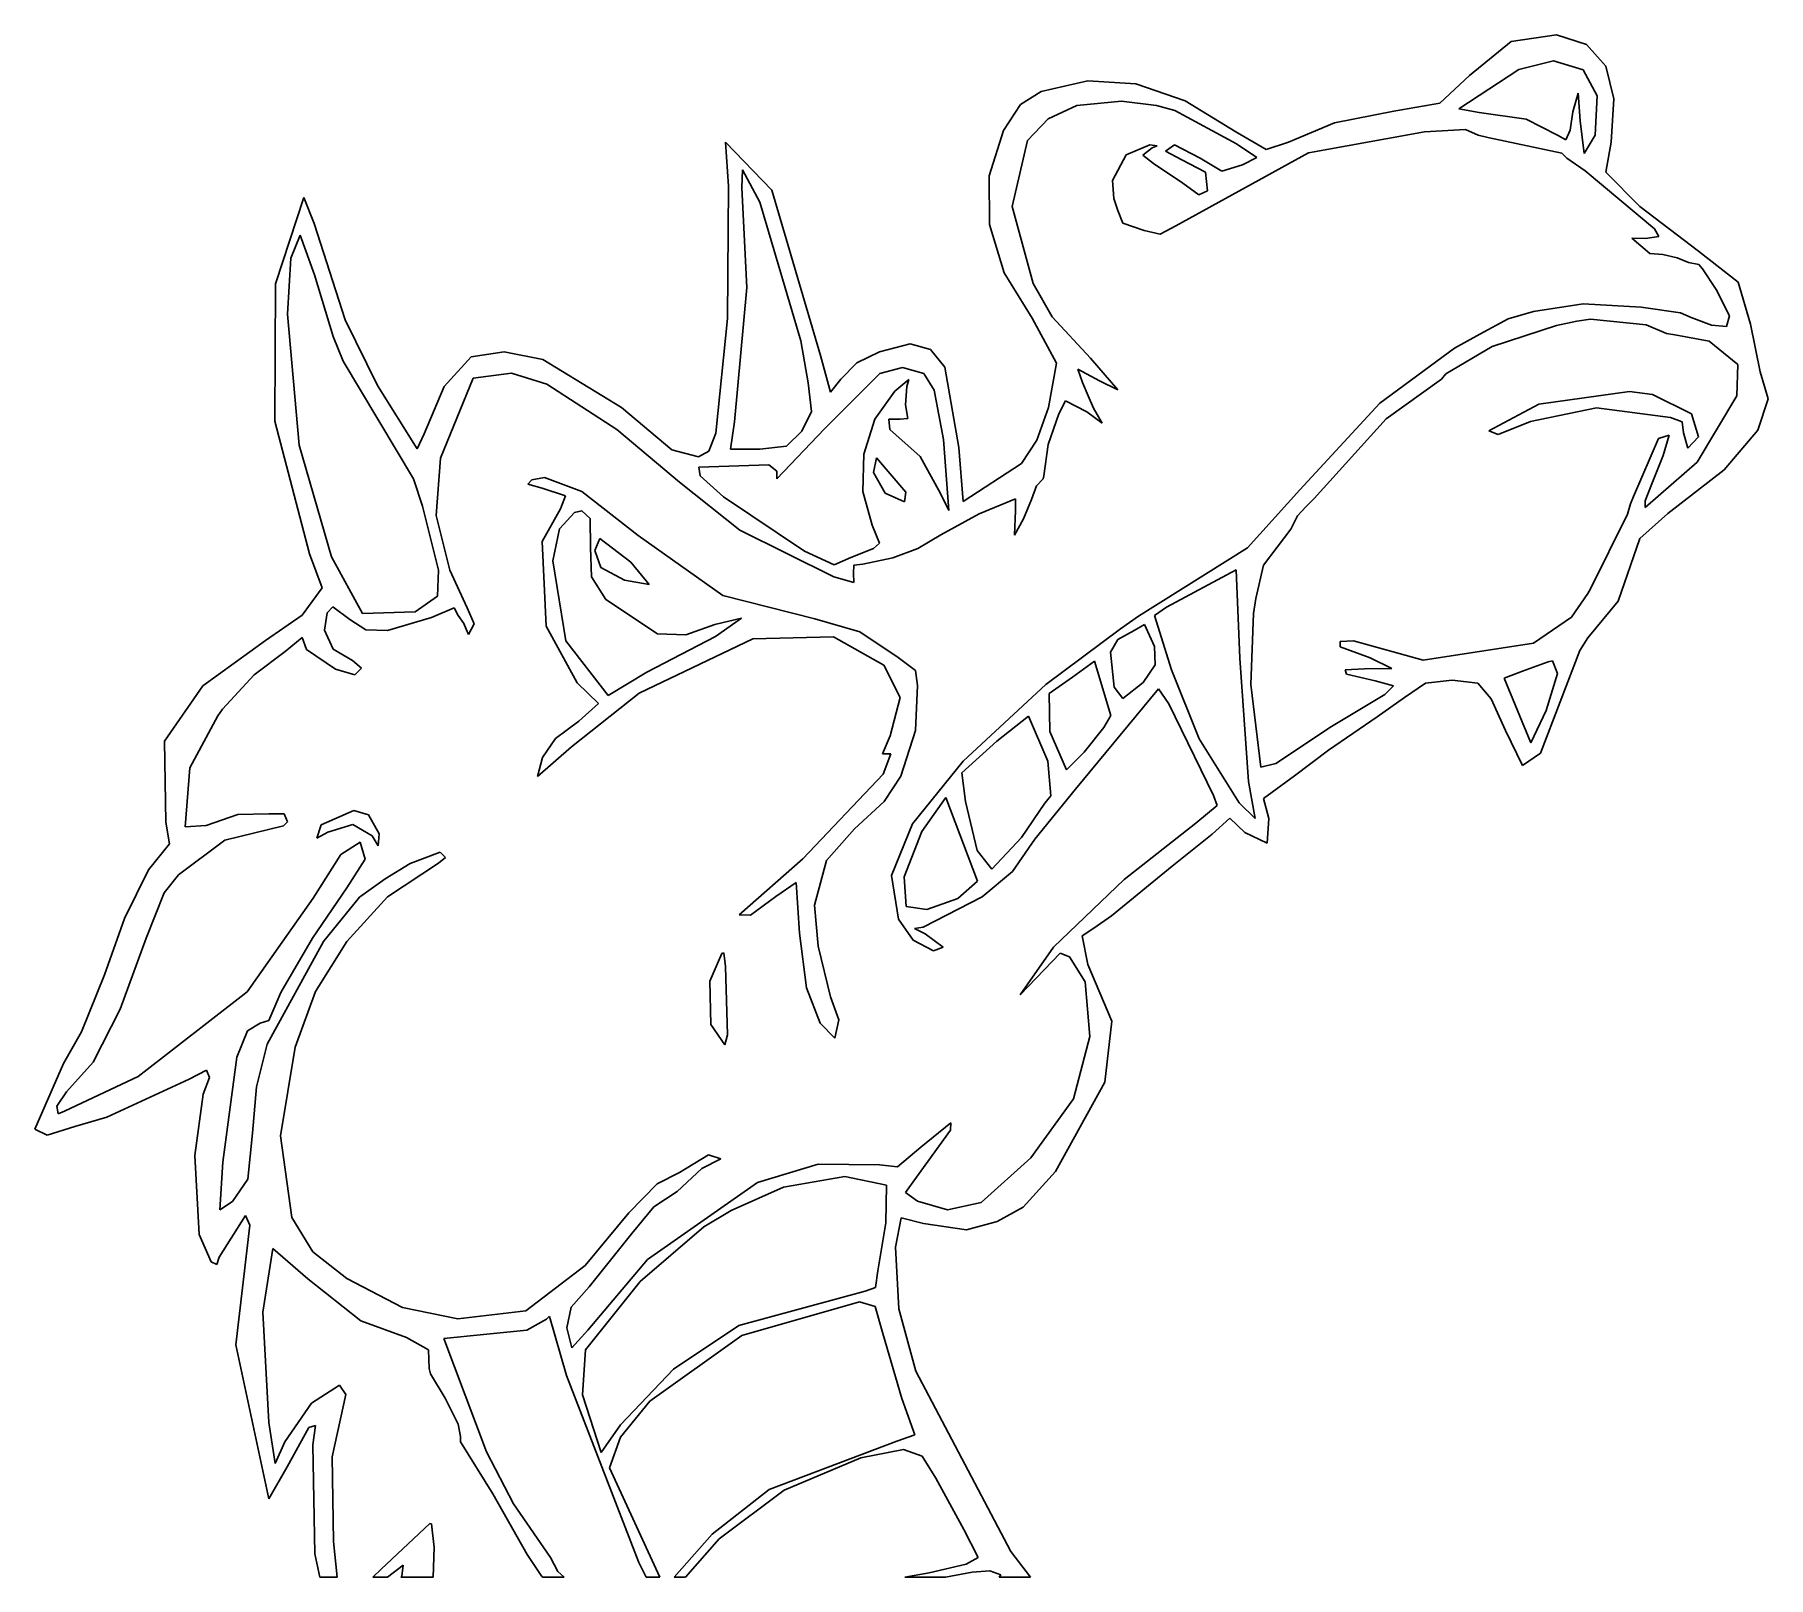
# Model space of a CAD drawing. Extents: x -63.5 to -39.7, y -19.3 to 1.9.
import ezdxf

# ---------------------------------------------------------------- set-up
doc = ezdxf.new("R2010")
doc.units = 0

msp = doc.modelspace()

# ---------------------------------------------------------------- linework, layer by layer
at = {"layer": 'Lager 1'}
for p, q in [((-43.242965, 1.780662), (-43.816134, 1.312942)), ((-42.622414, 1.874289), (-43.242965, 1.780662)), ((-42.211943, 1.737429), (-42.622414, 1.874289)), ((-41.948515, 1.442107), (-42.211943, 1.737429)), ((-43.139172, 1.394612), (-42.664601, 1.515661)), ((-42.664601, 1.515661), (-42.6646, 1.51566)), ((-42.6646, 1.51566), (-42.257799, 1.393064)), ((-41.834993, 0.993895), (-41.948515, 1.442107)), ((-49.05135, 1.243554), (-49.688033, 1.095053)), ((-48.392917, 1.200349), (-49.05135, 1.243554)), ((-47.71474, 0.965873), (-48.392917, 1.200349)), ((-43.816134, 1.312942), (-44.224792, 0.934558)), ((-43.963765, 0.858495), (-43.139172, 1.394612)), ((-42.257799, 1.393064), (-42.066938, 1.034526)), ((-49.688033, 1.095053), (-49.974561, 0.918414)), ((-49.199767, 0.901003), (-48.588979, 0.964153)), ((-48.58901, 0.96423), (-48.5888, 0.964227)), ((-48.588979, 0.964153), (-48.58901, 0.96423)), ((-48.5888, 0.964227), (-48.108833, 0.903119)), ((-47.018823, 0.54056), (-47.71474, 0.965873)), ((-42.325955, 1.073904), (-42.401209, 0.817951)), ((-42.301015, 0.691797), (-42.325955, 1.073904)), ((-42.066938, 1.034526), (-42.091586, 0.495493)), ((-41.874243, 0.398369), (-41.834993, 0.993895)), ((-49.974561, 0.918414), (-50.206211, 0.560978)), ((-49.877913, 0.423171), (-49.593451, 0.721465)), ((-49.593451, 0.721465), (-49.199767, 0.901003)), ((-48.108833, 0.903119), (-47.858422, 0.835011)), ((-47.858422, 0.835011), (-47.011077, 0.378524)), ((-44.852194, 0.826849), (-45.668686, 0.664786)), ((-44.224792, 0.934558), (-44.852194, 0.826849)), ((-43.685206, 0.807013), (-43.963765, 0.858495)), ((-43.041538, 0.715006), (-43.685206, 0.807013)), ((-42.608306, 0.496223), (-43.041538, 0.715006)), ((-42.401209, 0.817951), (-42.435191, 0.566956)), ((-50.206211, 0.560978), (-50.403049, -0.059679)), ((-46.603344, 0.30133), (-47.018823, 0.54056)), ((-45.668686, 0.664786), (-46.300404, 0.399239)), ((-46.023, 0.252083), (-44.431543, 0.544123)), ((-44.431543, 0.544123), (-43.870232, 0.572626)), ((-43.870232, 0.572626), (-43.69958, 0.497973)), ((-43.69958, 0.497973), (-43.563363, 0.466617)), ((-42.495006, 0.433627), (-42.608306, 0.496223)), ((-42.435191, 0.566956), (-42.495006, 0.433627)), ((-42.242824, 0.245519), (-42.301015, 0.691797)), ((-42.091586, 0.495493), (-42.242824, 0.245519)), ((-53.384846, -0.258801), (-54.017656, 0.400115)), ((-54.017656, 0.400115), (-53.976967, -0.201485)), ((-50.089551, -0.483767), (-49.877913, 0.423171)), ((-48.198088, 0.364086), (-48.523674, 0.229015)), ((-48.295247, 0.221514), (-48.169357, 0.321208)), ((-48.097617, 0.349527), (-48.198088, 0.364086)), ((-48.169357, 0.321208), (-48.097617, 0.349527)), ((-47.862297, 0.363051), (-47.983408, 0.277893)), ((-47.983408, 0.277893), (-47.761874, 0.159906)), ((-47.510441, 0.180762), (-47.862297, 0.363051)), ((-47.84165, -0.748107), (-46.023, 0.252083)), ((-47.011077, 0.378524), (-46.73208, 0.191117)), ((-46.300404, 0.399239), (-46.603344, 0.30133)), ((-43.563363, 0.466617), (-42.550783, 0.248874)), ((-42.550783, 0.248874), (-42.479903, 0.179015)), ((-41.945998, -0.011886), (-41.874243, 0.398369)), ((-53.793981, -0.22615), (-53.785959, 0.020761)), ((-53.78596, 0.020921), (-53.549258, -0.424336)), ((-53.785959, 0.020761), (-53.78596, 0.020921)), ((-48.523674, 0.229015), (-48.713349, -0.127111)), ((-48.147335, 0.109445), (-48.295247, 0.221514)), ((-47.747726, -0.15978), (-48.147335, 0.109445)), ((-47.761874, 0.159906), (-47.434495, -0.011241)), ((-47.212712, 0.003685), (-47.510441, 0.180762)), ((-46.928384, 0.091069), (-47.212712, 0.003685)), ((-46.73208, 0.191117), (-46.928384, 0.091069)), ((-42.479903, 0.179015), (-42.231825, 0.009109)), ((-42.231825, 0.009109), (-41.27787, -0.788795)), ((-53.976967, -0.201485), (-53.991405, -2.018245)), ((-53.726751, -1.593774), (-53.793981, -0.22615)), ((-50.403049, -0.059679), (-50.398166, -0.7266)), ((-48.713349, -0.127111), (-48.692639, -0.370084)), ((-47.527917, -0.322058), (-47.747726, -0.15978)), ((-47.434495, -0.011241), (-47.407185, -0.266537)), ((-41.480761, -0.479894), (-41.945998, -0.011886)), ((-59.799295, -0.358128), (-60.18957, -1.541498)), ((-59.658558, -0.713983), (-59.799295, -0.358128)), ((-53.549258, -0.424336), (-52.985431, -2.321166)), ((-52.713534, -2.522861), (-53.384846, -0.258801)), ((-48.692639, -0.370084), (-48.636781, -0.537365)), ((-47.407185, -0.266537), (-47.527917, -0.322058)), ((-49.797429, -1.536747), (-50.089551, -0.483767)), ((-48.636781, -0.537365), (-48.569403, -0.712085)), ((-48.569403, -0.712085), (-48.276114, -0.81257)), ((-40.677607, -1.095786), (-41.480761, -0.479894)), ((-59.978581, -1.188569), (-59.850087, -0.873241)), ((-59.85009, -0.873239), (-59.65437, -1.420002)), ((-59.850087, -0.873241), (-59.85009, -0.873239)), ((-59.23226, -2.034293), (-59.658558, -0.713983)), ((-50.398166, -0.7266), (-50.198752, -1.392714)), ((-48.276114, -0.81257), (-48.057813, -0.861865)), ((-48.057813, -0.861865), (-47.84165, -0.748107)), ((-41.402419, -0.918886), (-41.589097, -0.914656)), ((-41.589097, -0.914656), (-41.341456, -1.12394)), ((-41.218837, -0.89358), (-41.402419, -0.918886)), ((-41.27787, -0.788795), (-41.218837, -0.89358)), ((-60.025139, -1.956442), (-59.978581, -1.188569)), ((-41.341456, -1.12394), (-41.164696, -1.140712)), ((-41.164696, -1.140712), (-40.967226, -1.186215)), ((-40.967226, -1.186215), (-40.811466, -1.249657)), ((-40.131426, -1.519027), (-40.677607, -1.095786)), ((-59.65437, -1.420002), (-59.400166, -2.265451)), ((-50.198752, -1.392714), (-49.811999, -2.010952)), ((-40.811466, -1.249657), (-40.67029, -1.278242)), ((-40.67029, -1.278242), (-40.620266, -1.335266)), ((-40.620266, -1.335266), (-40.435776, -1.618346)), ((-60.18957, -1.541498), (-60.1999, -3.427007)), ((-53.895487, -3.43206), (-53.726751, -1.593774)), ((-49.539932, -1.996016), (-49.797429, -1.536747)), ((-40.435776, -1.618346), (-40.253182, -1.980473)), ((-39.961521, -2.096996), (-40.131426, -1.519027)), ((-42.258697, -1.816977), (-42.941059, -1.923303)), ((-41.463089, -1.862341), (-42.258697, -1.816977)), ((-40.924931, -1.939783), (-41.463089, -1.862341)), ((-59.866276, -3.755231), (-60.025139, -1.956442)), ((-58.78928, -2.937232), (-59.23226, -2.034293)), ((-53.991405, -2.018245), (-54.152478, -3.590824)), ((-49.811999, -2.010952), (-49.481301, -2.628402)), ((-49.013235, -2.558807), (-49.539932, -1.996016)), ((-43.28481, -2.023934), (-43.67698, -2.230301)), ((-43.504453, -2.399786), (-42.624289, -2.112027)), ((-42.941059, -1.923303), (-43.28481, -2.023934)), ((-42.624289, -2.112027), (-42.345001, -2.054566)), ((-42.345001, -2.054566), (-42.158031, -2.025689)), ((-42.15809, -2.025689), (-42.1579, -2.02569)), ((-42.158031, -2.025689), (-42.15809, -2.025689)), ((-42.1579, -2.02569), (-41.39281, -2.103715)), ((-41.39281, -2.103715), (-41.113668, -2.220972)), ((-40.776026, -2.001912), (-40.924931, -1.939783)), ((-40.496884, -2.11071), (-40.776026, -2.001912)), ((-40.292238, -2.127904), (-40.496884, -2.11071)), ((-40.253182, -1.980473), (-40.292238, -2.127904)), ((-39.830992, -2.746869), (-39.961521, -2.096996)), ((-59.400166, -2.265451), (-59.26074, -2.602638)), ((-52.985431, -2.321166), (-52.883633, -2.897535)), ((-51.487436, -2.365643), (-51.90615, -2.473129)), ((-51.207032, -2.441578), (-51.487436, -2.365643)), ((-43.67698, -2.230301), (-44.02248, -2.422521)), ((-41.113668, -2.220972), (-40.999912, -2.243286)), ((-40.999912, -2.243286), (-40.531612, -2.328459)), ((-40.531612, -2.328459), (-40.137732, -2.647768)), ((-59.26074, -2.602638), (-58.296138, -4.215508)), ((-57.505923, -2.541092), (-57.876987, -2.947446)), ((-57.053561, -2.473315), (-57.505923, -2.541092)), ((-56.523425, -2.57852), (-57.053561, -2.473315)), ((-55.443853, -3.23574), (-56.523425, -2.57852)), ((-52.578192, -3.028059), (-52.713534, -2.522861)), ((-51.90615, -2.473129), (-52.215481, -2.625243)), ((-51.010832, -2.685455), (-51.207032, -2.441578)), ((-48.637627, -2.993582), (-49.013235, -2.558807)), ((-44.02248, -2.422521), (-45.044167, -3.176597)), ((-44.139449, -2.776339), (-43.504453, -2.399786)), ((-57.925948, -3.932198), (-57.476472, -2.833704)), ((-57.476472, -2.833704), (-56.95482, -2.768626)), ((-56.95482, -2.768626), (-56.466222, -2.918303)), ((-52.662124, -3.528157), (-51.903598, -2.769631)), ((-52.43512, -2.848819), (-52.578192, -3.028059)), ((-52.215481, -2.625243), (-52.43512, -2.848819)), ((-51.903598, -2.769631), (-51.589745, -2.69073)), ((-51.506065, -2.852197), (-51.695774, -3.013189)), ((-51.589745, -2.69073), (-51.58972, -2.69073)), ((-51.58972, -2.69073), (-51.5896, -2.69073)), ((-51.5896, -2.69073), (-51.299087, -2.772141)), ((-51.534034, -2.950768), (-51.506065, -2.852197)), ((-51.299087, -2.772141), (-51.155282, -3.001811)), ((-50.820061, -3.785273), (-51.010832, -2.685455)), ((-49.481301, -2.628402), (-49.58886, -3.237052)), ((-49.120867, -2.89264), (-49.187851, -2.714139)), ((-49.187851, -2.714139), (-48.889853, -2.871347)), ((-44.960395, -3.394711), (-44.199098, -2.851157)), ((-44.199098, -2.851157), (-44.139449, -2.776339)), ((-40.137732, -2.647768), (-40.150963, -3.077505)), ((-39.718786, -3.119525), (-39.830992, -2.746869)), ((-58.246511, -3.804383), (-58.78928, -2.937232)), ((-57.876987, -2.947446), (-58.148797, -3.600642)), ((-56.466222, -2.918303), (-55.508205, -3.537899)), ((-52.883633, -2.897535), (-52.838065, -3.292698)), ((-51.695774, -3.013189), (-51.968926, -3.396079)), ((-51.551243, -3.202492), (-51.534034, -2.950768)), ((-51.155282, -3.001811), (-51.031461, -3.674728)), ((-49.044592, -3.076839), (-49.120867, -2.89264)), ((-48.971379, -3.244704), (-49.044592, -3.076839)), ((-48.889853, -2.871347), (-48.637627, -2.993582)), ((-41.62358, -3.01975), (-42.86703, -3.189802)), ((-41.307104, -3.057814), (-41.623582, -3.01975)), ((-41.623582, -3.01975), (-41.62358, -3.01975)), ((-40.772803, -3.322609), (-41.307104, -3.057814)), ((-40.150963, -3.077505), (-40.693707, -3.984969)), ((-54.753369, -3.819482), (-55.443853, -3.23574)), ((-52.838065, -3.292698), (-52.974055, -3.563451)), ((-51.518866, -3.387712), (-51.551243, -3.202492)), ((-49.58886, -3.237052), (-49.750016, -3.684643)), ((-49.594856, -3.745964), (-49.44843, -3.322584)), ((-49.44843, -3.322584), (-49.358446, -3.143781)), ((-49.358446, -3.143781), (-49.06399, -3.299103)), ((-49.06399, -3.299103), (-48.855143, -3.454425)), ((-48.855143, -3.454425), (-48.971379, -3.244704)), ((-45.044167, -3.176597), (-46.14084, -4.365291)), ((-42.86703, -3.189802), (-43.551177, -3.559075)), ((-42.978892, -3.430005), (-42.07394, -3.241285)), ((-42.07394, -3.241285), (-41.06238, -3.375605)), ((-40.675752, -3.639872), (-40.772803, -3.322609)), ((-39.861473, -3.546231), (-39.718786, -3.119525)), ((-60.1999, -3.427007), (-59.721562, -5.245308)), ((-55.508205, -3.537899), (-54.651072, -4.262683)), ((-53.950032, -3.808771), (-53.895487, -3.43206)), ((-53.314915, -4.216971), (-52.662124, -3.528157)), ((-52.974055, -3.563451), (-53.184205, -3.769398)), ((-51.968926, -3.396079), (-52.119667, -3.878357)), ((-51.779632, -3.39894), (-51.621977, -3.397193)), ((-51.765194, -3.539824), (-51.779632, -3.39894)), ((-51.34884, -3.908222), (-51.765194, -3.539824)), ((-51.621977, -3.397193), (-51.518866, -3.387712)), ((-45.947894, -4.485171), (-44.960395, -3.394711)), ((-43.551177, -3.559075), (-43.421408, -3.609152)), ((-43.421408, -3.609152), (-42.978892, -3.430005)), ((-41.06238, -3.375605), (-40.898016, -3.432776)), ((-40.898016, -3.432776), (-40.879931, -3.585765)), ((-40.322732, -4.092396), (-39.861473, -3.546231)), ((-59.419407, -5.284398), (-59.866276, -3.755231)), ((-58.148797, -3.600642), (-58.246511, -3.804383)), ((-54.152478, -3.590824), (-54.246473, -3.834767)), ((-53.184205, -3.769398), (-53.549403, -3.808174)), ((-51.031461, -3.674728), (-50.955769, -4.648226)), ((-50.758953, -4.525569), (-50.820061, -3.785273)), ((-49.750016, -3.684643), (-49.957841, -4.005933)), ((-49.654214, -4.173428), (-49.594856, -3.745964)), ((-41.22436, -3.661169), (-41.567382, -4.457905)), ((-41.076832, -3.618742), (-41.22436, -3.661169)), ((-41.161648, -3.896997), (-41.076832, -3.618742)), ((-40.879931, -3.585765), (-40.824111, -3.793265)), ((-40.824111, -3.793265), (-40.675752, -3.639872)), ((-57.984268, -4.716177), (-57.925948, -3.932198)), ((-54.391013, -3.914345), (-54.753369, -3.819482)), ((-54.246473, -3.834767), (-54.391013, -3.914345)), ((-54.382769, -4.054065), (-53.424084, -4.024185)), ((-53.549403, -3.808174), (-53.950032, -3.808771)), ((-53.424084, -4.024185), (-53.313019, -4.110944)), ((-52.119667, -3.878357), (-52.135793, -4.387454)), ((-51.988676, -4.130821), (-51.94818, -3.928931)), ((-51.94818, -3.928931), (-51.543904, -4.398835)), ((-51.94818, -3.928931), (-51.94818, -3.928931)), ((-51.068359, -4.416337), (-51.34884, -3.908222)), ((-49.957841, -4.005933), (-50.758953, -4.525569)), ((-40.693707, -3.984969), (-41.407103, -4.608415)), ((-41.316533, -4.285666), (-41.161648, -3.896997)), ((-58.296138, -4.215508), (-58.171152, -4.589885)), ((-56.674637, -4.229513), (-56.727155, -4.286591)), ((-56.49846, -4.195823), (-56.674637, -4.229513)), ((-56.49845, -4.195818), (-56.49846, -4.195823)), ((-55.98968, -4.387852), (-56.49845, -4.195818)), ((-54.651072, -4.262683), (-53.823999, -4.921161)), ((-54.364221, -4.174774), (-54.382769, -4.054065)), ((-54.044904, -4.464241), (-54.364221, -4.174774)), ((-53.313019, -4.110944), (-53.314915, -4.216971)), ((-51.829901, -4.411086), (-51.988676, -4.130821)), ((-49.754846, -4.310811), (-49.660778, -4.214847)), ((-49.660778, -4.214847), (-49.654214, -4.173428)), ((-41.095443, -4.692701), (-40.322732, -4.092396)), ((-56.727155, -4.286591), (-56.530982, -4.341228)), ((-56.530982, -4.341228), (-56.212585, -4.448291)), ((-56.212585, -4.448291), (-56.279404, -4.62883)), ((-55.21475, -4.990513), (-55.98968, -4.387852)), ((-52.935579, -5.205925), (-54.044904, -4.464241)), ((-52.135793, -4.387454), (-52.005105, -4.850799)), ((-51.563932, -4.530337), (-51.829901, -4.411086)), ((-51.543904, -4.398835), (-51.563932, -4.530337)), ((-50.955769, -4.648226), (-51.068359, -4.416337)), ((-50.537878, -4.695835), (-50.04143, -4.490635)), ((-50.04143, -4.490635), (-50.040407, -4.649749)), ((-49.933649, -4.764673), (-49.82135, -4.499823)), ((-49.82135, -4.499823), (-49.754846, -4.310811)), ((-46.14084, -4.365291), (-46.861447, -5.163341)), ((-46.060776, -4.599366), (-45.947894, -4.485171)), ((-41.567382, -4.457905), (-41.607635, -4.557953)), ((-41.407977, -4.518868), (-41.316533, -4.285666)), ((-58.171152, -4.589885), (-57.953992, -5.467419)), ((-57.800242, -5.469364), (-57.984268, -4.716177)), ((-56.279404, -4.62883), (-56.534628, -5.076566)), ((-56.29368, -4.898984), (-56.087772, -4.675351)), ((-56.087772, -4.675351), (-55.986703, -4.655372)), ((-55.986703, -4.655372), (-55.986699, -4.655373)), ((-55.986699, -4.655373), (-55.874228, -4.761516)), ((-51.067578, -4.981394), (-50.537878, -4.695835)), ((-50.040407, -4.649749), (-50.056595, -4.98927)), ((-46.268602, -4.903739), (-46.173804, -4.723769)), ((-46.173804, -4.723769), (-46.060776, -4.599366)), ((-41.651241, -4.698253), (-42.158918, -5.722793)), ((-41.607635, -4.557953), (-41.651241, -4.698253)), ((-41.48105, -5.031347), (-41.095443, -4.692701)), ((-41.407103, -4.608415), (-41.407977, -4.518868)), ((-56.387559, -5.338184), (-56.29368, -4.898984)), ((-55.874228, -4.761516), (-55.870317, -5.155321)), ((-54.054568, -5.817252), (-55.21475, -4.990513)), ((-53.823999, -4.921161), (-52.53519, -5.559076)), ((-52.005105, -4.850799), (-51.905092, -5.095496)), ((-51.382004, -5.172426), (-51.067578, -4.981394)), ((-50.056595, -4.98927), (-49.933649, -4.764673)), ((-46.64183, -5.40061), (-46.268602, -4.903739)), ((-56.534628, -5.076566), (-56.477308, -6.237782)), ((-55.870317, -5.155321), (-55.853888, -5.557332)), ((-55.810376, -5.196593), (-55.74008, -5.033833)), ((-55.726796, -5.432748), (-55.810376, -5.196593)), ((-55.74008, -5.033833), (-55.314803, -5.355999)), ((-55.74008, -5.033833), (-55.74008, -5.033833)), ((-52.526345, -5.395521), (-52.935579, -5.205925)), ((-51.988917, -5.171361), (-52.301457, -5.292848)), ((-51.905092, -5.095496), (-51.988917, -5.171361)), ((-51.722993, -5.29933), (-51.382004, -5.172426)), ((-46.861447, -5.163341), (-48.354147, -6.098045)), ((-41.779427, -5.894724), (-41.48105, -5.031347)), ((-59.721562, -5.245308), (-59.548009, -5.712004)), ((-58.994722, -6.061581), (-59.419407, -5.284398)), ((-57.953992, -5.467419), (-57.966981, -5.823293)), ((-56.20955, -6.434651), (-56.387559, -5.338184)), ((-55.402892, -5.603639), (-55.726796, -5.432748)), ((-55.314803, -5.355999), (-55.065789, -5.66264)), ((-52.301457, -5.292848), (-52.526345, -5.395521)), ((-52.262027, -5.507156), (-52.260752, -5.401199)), ((-52.260752, -5.401199), (-52.13529, -5.38421)), ((-52.13529, -5.38421), (-51.722993, -5.29933)), ((-47.970767, -5.976564), (-47.015791, -5.461157)), ((-47.015791, -5.461157), (-47.01579, -5.461151)), ((-47.01579, -5.461151), (-46.966495, -6.675001)), ((-46.748131, -5.854923), (-46.64183, -5.40061)), ((-57.561644, -5.984479), (-57.800242, -5.469364)), ((-55.853888, -5.557332), (-55.657241, -5.869657)), ((-55.065789, -5.66264), (-55.402892, -5.603639)), ((-52.53519, -5.559076), (-52.257799, -5.634663)), ((-52.257799, -5.634663), (-52.262027, -5.507156)), ((-59.548009, -5.712004), (-59.825089, -6.083345)), ((-57.966981, -5.823293), (-58.271676, -6.040491)), ((-55.657241, -5.869657), (-54.952882, -6.339516)), ((-52.79537, -6.134503), (-54.054568, -5.817252)), ((-46.77905, -6.060269), (-46.748131, -5.854923)), ((-42.192024, -5.789006), (-42.415807, -6.110526)), ((-42.192615, -6.394537), (-41.779427, -5.894724)), ((-42.158918, -5.722793), (-42.192024, -5.789006)), ((-59.825089, -6.083345), (-60.324912, -6.429986)), ((-59.516077, -6.289144), (-59.481949, -6.05463)), ((-59.481949, -6.05463), (-59.402522, -5.971343)), ((-59.402522, -5.971343), (-59.167951, -6.145052)), ((-59.167951, -6.145052), (-58.949902, -6.286898)), ((-58.271676, -6.040491), (-58.994722, -6.061581)), ((-58.653273, -6.293666), (-58.048465, -6.116905)), ((-58.048465, -6.116905), (-57.737677, -5.984143)), ((-57.737677, -5.984143), (-57.684297, -6.087299)), ((-57.684297, -6.087299), (-57.606125, -6.199889)), ((-57.463897, -6.205204), (-57.561644, -5.984479)), ((-54.166151, -6.212387), (-53.799795, -6.126631)), ((-53.799795, -6.126631), (-54.157255, -6.37573)), ((-52.177138, -6.314752), (-52.79537, -6.134503)), ((-48.354147, -6.098045), (-48.602516, -6.269993)), ((-48.137027, -6.087697), (-47.970767, -5.976564)), ((-47.903971, -6.835431), (-48.137027, -6.087697)), ((-46.816747, -7.037363), (-46.77905, -6.060269)), ((-42.415807, -6.110526), (-42.939029, -6.467027)), ((-60.055401, -6.584332), (-59.823512, -6.392112)), ((-59.823512, -6.392112), (-59.764009, -6.557059)), ((-59.39658, -6.549493), (-59.516077, -6.289144)), ((-58.949902, -6.286898), (-58.653273, -6.293666)), ((-57.606125, -6.199889), (-57.573749, -6.274706)), ((-57.573749, -6.274706), (-57.541371, -6.349669)), ((-57.541371, -6.349669), (-57.463897, -6.205204)), ((-56.477308, -6.237782), (-56.052181, -7.010876)), ((-55.202794, -7.155987), (-53.643444, -6.409712)), ((-54.157255, -6.37573), (-55.096043, -6.867948)), ((-54.952882, -6.339516), (-54.562304, -6.35229)), ((-54.562304, -6.35229), (-54.166151, -6.212387)), ((-53.643444, -6.409712), (-52.536343, -6.38154)), ((-52.536343, -6.38154), (-51.846224, -6.771692)), ((-51.64861, -6.664057), (-52.177138, -6.314752)), ((-48.602516, -6.269993), (-49.626766, -7.036979)), ((-48.638437, -6.419043), (-48.412965, -6.296827)), ((-48.412965, -6.296827), (-48.27106, -6.21326)), ((-48.27106, -6.21326), (-48.133676, -6.515737)), ((-48.27106, -6.21326), (-48.27106, -6.21326)), ((-42.305205, -6.570131), (-42.192615, -6.394537)), ((-60.324912, -6.429986), (-61.184698, -7.052683)), ((-60.480388, -6.902539), (-60.055401, -6.584332)), ((-59.764009, -6.557059), (-59.367562, -6.824237)), ((-59.134699, -6.708149), (-59.39658, -6.549493)), ((-55.62968, -7.185885), (-56.20955, -6.434651)), ((-48.7396, -6.593167), (-48.638437, -6.419043)), ((-48.689919, -7.071979), (-48.7396, -6.593167)), ((-48.133676, -6.515737), (-48.126474, -6.76674)), ((-45.405512, -6.434942), (-45.59219, -6.44588)), ((-45.59219, -6.44588), (-45.590294, -6.518801)), ((-45.590294, -6.518801), (-45.180768, -6.669894)), ((-44.452869, -6.699646), (-45.405512, -6.434942)), ((-42.939029, -6.467027), (-44.452869, -6.699646)), ((-42.841322, -7.976341), (-42.305205, -6.570131)), ((-59.367562, -6.824237), (-59.099278, -6.90233)), ((-59.012046, -6.810676), (-59.134699, -6.708149)), ((-59.099278, -6.90233), (-59.012046, -6.810676)), ((-55.096043, -6.867948), (-55.62968, -7.185885)), ((-51.846224, -6.771692), (-51.621423, -7.211961)), ((-51.414679, -6.845339), (-51.64861, -6.664057)), ((-51.387261, -7.050977), (-51.414679, -6.845339)), ((-49.261177, -6.935759), (-48.957679, -6.715245)), ((-48.957679, -6.715245), (-48.95768, -6.715249)), ((-48.95768, -6.715249), (-48.733957, -7.459483)), ((-48.126474, -6.76674), (-48.292207, -7.005767)), ((-47.525421, -7.779721), (-47.903971, -6.835431)), ((-46.966495, -6.675001), (-46.844863, -8.364151)), ((-45.256606, -6.818508), (-45.523291, -6.836089)), ((-45.523291, -6.836089), (-45.502643, -6.895949)), ((-44.883104, -6.816611), (-45.256606, -6.818508)), ((-45.180768, -6.669894), (-44.883104, -6.816611)), ((-43.341146, -6.950785), (-43.091464, -6.854383)), ((-43.091464, -6.854383), (-42.735755, -6.726042)), ((-42.611587, -6.88268), (-42.764485, -7.394)), ((-42.735755, -6.726042), (-42.676981, -6.712771)), ((-42.676981, -6.712771), (-42.67698, -6.71277)), ((-42.67698, -6.71277), (-42.611587, -6.88268)), ((-61.184698, -7.052683), (-61.712452, -7.810676)), ((-60.917184, -7.371297), (-60.480388, -6.902539)), ((-56.052181, -7.010876), (-55.761809, -7.295267)), ((-51.414242, -7.666869), (-51.387261, -7.050977)), ((-49.626766, -7.036979), (-50.759333, -8.085441)), ((-49.581884, -7.157293), (-49.261177, -6.935759)), ((-49.220598, -8.470461), (-48.079238, -7.096191)), ((-48.568028, -7.229126), (-48.689919, -7.071979)), ((-48.292207, -7.005767), (-48.568028, -7.229126)), ((-48.079238, -7.096191), (-47.939375, -7.301828)), ((-46.675939, -8.168129), (-46.816747, -7.037363)), ((-45.502643, -6.895949), (-45.111202, -6.983455)), ((-45.111202, -6.983455), (-44.858396, -7.05341)), ((-44.858396, -7.05341), (-44.979215, -7.171884)), ((-44.708687, -7.215043), (-44.421164, -7.017666)), ((-44.421164, -7.017666), (-44.055022, -6.977466)), ((-44.055022, -6.977466), (-43.703499, -7.018148)), ((-43.703499, -7.018148), (-43.520364, -7.233711)), ((-42.973186, -7.835756), (-43.341146, -6.950785)), ((-56.13006, -7.888699), (-55.202794, -7.155987)), ((-55.761809, -7.295267), (-56.029576, -7.536782)), ((-51.621423, -7.211961), (-51.75974, -7.737461)), ((-49.573184, -7.681589), (-49.581884, -7.157293)), ((-47.939375, -7.301828), (-47.32567, -8.556368)), ((-44.979215, -7.171884), (-45.710761, -7.610723)), ((-45.080877, -7.479456), (-44.708687, -7.215043)), ((-43.520364, -7.233711), (-43.324935, -7.664676)), ((-61.3642, -8.176776), (-60.980626, -7.464344)), ((-60.980626, -7.464344), (-60.917184, -7.371297)), ((-56.029576, -7.536782), (-56.348679, -7.777713)), ((-50.297535, -7.812129), (-49.861466, -7.471732)), ((-49.861466, -7.471732), (-49.861465, -7.471733)), ((-49.861465, -7.471733), (-49.597491, -8.088792)), ((-48.733957, -7.459483), (-48.831089, -7.625743)), ((-45.750731, -7.936235), (-45.080877, -7.479456)), ((-42.764485, -7.394), (-42.973186, -7.835756)), ((-61.712452, -7.810676), (-61.692763, -8.922726)), ((-56.348679, -7.777713), (-56.526898, -8.03775)), ((-51.75974, -7.737461), (-51.866721, -7.986023)), ((-51.613316, -8.290492), (-51.414242, -7.666869)), ((-50.778669, -8.245426), (-50.297535, -7.812129)), ((-49.344016, -8.205613), (-49.573184, -7.681589)), ((-48.831089, -7.625743), (-49.100313, -7.964827)), ((-46.972621, -8.658461), (-47.525421, -7.779721)), ((-45.7109, -7.61072), (-46.473072, -8.119418)), ((-45.710761, -7.610723), (-45.7109, -7.61072)), ((-43.324935, -7.664676), (-43.088567, -8.146983)), ((-56.598652, -8.296328), (-56.13006, -7.888699)), ((-56.526898, -8.03775), (-56.598652, -8.296328)), ((-51.866721, -7.986023), (-51.749968, -7.985247)), ((-51.749968, -7.985247), (-51.85512, -8.266723)), ((-49.100313, -7.964827), (-49.344016, -8.205613)), ((-46.214656, -8.289465), (-45.750731, -7.936235)), ((-43.088567, -8.146983), (-42.841322, -7.976341)), ((-61.425883, -8.987084), (-61.3642, -8.176776)), ((-51.85512, -8.266723), (-52.95769, -9.423833)), ((-51.843747, -8.639639), (-51.613316, -8.290492)), ((-50.759333, -8.085441), (-51.456342, -8.944159)), ((-50.729666, -8.638471), (-50.778669, -8.245426)), ((-49.597491, -8.088792), (-49.555342, -8.56205)), ((-46.473072, -8.119418), (-46.675939, -8.168129)), ((-46.640954, -8.596755), (-46.214656, -8.289465)), ((-49.77757, -9.156796), (-49.220598, -8.470461)), ((-47.32567, -8.556368), (-47.274889, -8.696559)), ((-46.844863, -8.364151), (-46.754441, -8.873871)), ((-59.112825, -8.761275), (-59.564645, -8.961371)), ((-58.912, -8.82253), (-59.112825, -8.761275)), ((-59.112825, -8.761275), (-59.112825, -8.761275)), ((-52.249156, -9.016203), (-51.843747, -8.639639)), ((-51.325429, -9.051214), (-50.997576, -8.583497)), ((-50.997576, -8.583497), (-50.997575, -8.583493)), ((-50.997575, -8.583493), (-50.56209, -9.730543)), ((-50.568082, -9.310464), (-50.729666, -8.638471)), ((-49.639494, -8.662098), (-49.960493, -9.133606)), ((-49.555342, -8.56205), (-49.639494, -8.662098)), ((-47.274889, -8.696559), (-47.569372, -8.937454)), ((-46.754441, -8.873871), (-46.972621, -8.658461)), ((-46.567449, -8.870647), (-46.640954, -8.596755)), ((-61.692763, -8.922726), (-61.64481, -9.220003)), ((-61.13799, -8.97075), (-61.425883, -8.987084)), ((-60.706494, -8.816287), (-61.13799, -8.97075)), ((-60.883168, -9.167557), (-60.078882, -8.971625)), ((-60.280583, -8.806678), (-60.706494, -8.816287)), ((-60.070072, -8.81007), (-60.280583, -8.806678)), ((-60.078882, -8.971625), (-60.022442, -8.91708)), ((-60.022442, -8.91708), (-60.070072, -8.81007)), ((-59.564645, -8.961371), (-59.622791, -9.140218)), ((-59.471597, -9.059086), (-59.129788, -8.95465)), ((-59.129788, -8.95465), (-58.862559, -9.110422)), ((-58.766887, -9.084317), (-58.912, -8.82253)), ((-52.632608, -9.449502), (-52.249156, -9.016203)), ((-51.456342, -8.944159), (-51.742924, -9.65317)), ((-47.569372, -8.937454), (-48.552058, -9.708668)), ((-47.346831, -9.088682), (-47.102837, -8.866564)), ((-47.102837, -8.866564), (-46.897928, -9.06593)), ((-46.589857, -9.212043), (-46.567449, -8.870647)), ((-61.64481, -9.220003), (-61.931215, -9.576392)), ((-61.518052, -9.643084), (-60.883168, -9.167557)), ((-59.622791, -9.140218), (-59.471597, -9.059086)), ((-59.029399, -9.195933), (-59.294381, -9.367363)), ((-58.960769, -9.429277), (-59.029399, -9.195933)), ((-58.862559, -9.110422), (-58.782032, -9.247363)), ((-58.782032, -9.247363), (-58.766887, -9.084317)), ((-51.569698, -9.673977), (-51.325429, -9.051214)), ((-49.960493, -9.133606), (-50.368268, -9.569383)), ((-50.081564, -9.600736), (-49.77757, -9.156796)), ((-47.891407, -9.526938), (-47.346831, -9.088682)), ((-46.897928, -9.06593), (-46.589857, -9.212043)), ((-59.294381, -9.367363), (-59.672855, -9.967147)), ((-59.20893, -9.82218), (-58.960769, -9.429277)), ((-58.34234, -9.491653), (-58.685212, -9.701133)), ((-58.655006, -9.948856), (-57.955708, -9.482808)), ((-57.933103, -9.333611), (-58.34234, -9.491653)), ((-57.955708, -9.482808), (-57.859598, -9.408866)), ((-57.859598, -9.408866), (-57.933103, -9.333611)), ((-52.95769, -9.423833), (-53.833182, -10.193735)), ((-52.796389, -10.061457), (-52.632608, -9.449502)), ((-50.368268, -9.569383), (-50.568082, -9.310464)), ((-61.931215, -9.576392), (-62.258776, -10.245955)), ((-61.714605, -9.894038), (-61.518052, -9.643084)), ((-58.685212, -9.701133), (-59.039099, -9.951572)), ((-51.742924, -9.65317), (-51.644206, -10.252509)), ((-51.542151, -10.080274), (-51.569698, -9.673977)), ((-50.56209, -9.730543), (-50.833357, -9.971038)), ((-50.499198, -9.944491), (-50.081564, -9.600736)), ((-48.552058, -9.708668), (-49.518773, -10.634614)), ((-48.725626, -10.208022), (-47.891407, -9.526938)), ((-61.962505, -10.512913), (-61.714605, -9.894038)), ((-59.672855, -9.967147), (-60.579367, -11.247791)), ((-59.681812, -10.513632), (-59.20893, -9.82218)), ((-59.039099, -9.951572), (-59.531345, -10.559512)), ((-59.212578, -10.560878), (-58.655006, -9.948856)), ((-53.676178, -10.196755), (-53.328276, -9.942448)), ((-53.328276, -9.942448), (-53.050883, -9.752124)), ((-53.050883, -9.752124), (-53.003776, -10.446772)), ((-51.309207, -10.363933), (-50.499198, -9.944491)), ((-50.833357, -9.971038), (-51.259074, -10.122606)), ((-53.833182, -10.193735), (-53.676178, -10.196755)), ((-52.747969, -10.621929), (-52.796389, -10.061457)), ((-51.259074, -10.122606), (-51.542151, -10.080274)), ((-48.968161, -10.374137), (-48.725626, -10.208022)), ((-62.258776, -10.245955), (-62.536023, -11.015128)), ((-53.003776, -10.446772), (-52.906208, -11.193048)), ((-51.644206, -10.252509), (-51.443561, -10.540955)), ((-51.428956, -10.38116), (-51.309207, -10.363933)), ((-51.28033, -10.452167), (-51.428956, -10.38116)), ((-51.035731, -10.638466), (-51.28033, -10.452167)), ((-49.129171, -10.48279), (-48.968161, -10.374137)), ((-62.318581, -11.487554), (-61.962505, -10.512913)), ((-59.531345, -10.559512), (-60.301582, -11.966063)), ((-60.118112, -11.25829), (-59.681812, -10.513632)), ((-59.63906, -11.243917), (-59.212578, -10.560878)), ((-52.576896, -11.317305), (-52.747969, -10.621929)), ((-51.443561, -10.540955), (-51.167885, -10.688723)), ((-51.167885, -10.688723), (-51.035731, -10.638466)), ((-49.518773, -10.634614), (-49.978838, -11.292078)), ((-49.048083, -10.875544), (-49.129171, -10.48279)), ((-54.068282, -10.722709), (-54.234667, -11.102944)), ((-54.041885, -10.716295), (-54.068282, -10.722709)), ((-54.018405, -10.903845), (-54.041885, -10.716292)), ((-54.041885, -10.716292), (-54.041885, -10.716295)), ((-53.988944, -11.840445), (-54.018405, -10.903845)), ((-49.978838, -11.292078), (-49.431491, -10.716876)), ((-49.431491, -10.716876), (-49.299926, -10.767951)), ((-49.299926, -10.767951), (-49.087449, -11.11415)), ((-48.722647, -11.650499), (-49.048083, -10.875544)), ((-62.536023, -11.015128), (-62.847688, -11.796843)), ((-54.234667, -11.102944), (-54.217917, -11.696061)), ((-49.087449, -11.11415), (-49.021807, -11.859394)), ((-60.579367, -11.247791), (-62.074295, -12.411907)), ((-60.281164, -11.640105), (-60.118112, -11.25829)), ((-59.91758, -12.006318), (-59.63906, -11.243917)), ((-52.906208, -11.193048), (-52.720259, -11.678849)), ((-52.465175, -11.632572), (-52.576896, -11.317305)), ((-62.688151, -12.214325), (-62.318581, -11.487554)), ((-60.397108, -11.676565), (-60.281164, -11.640105)), ((-52.521476, -11.884195), (-52.465175, -11.632572)), ((-62.847688, -11.796843), (-63.096204, -12.234079)), ((-60.71724, -12.144185), (-60.572257, -11.786051)), ((-60.572257, -11.786051), (-60.397108, -11.676565)), ((-54.217917, -11.696061), (-54.02803, -11.977537)), ((-54.02803, -11.977537), (-53.988944, -11.840445)), ((-52.720259, -11.678849), (-52.521476, -11.884195)), ((-49.021807, -11.859394), (-49.246126, -12.71433)), ((-48.815902, -12.487244), (-48.722647, -11.650499)), ((-60.301582, -11.966063), (-60.450633, -12.549579)), ((-60.118828, -13.225737), (-59.91758, -12.006318)), ((-63.096204, -12.234079), (-63.49142, -13.133364)), ((-63.055668, -12.621044), (-62.688151, -12.214325)), ((-61.373925, -12.445952), (-61.133139, -12.325194)), ((-61.133139, -12.325194), (-61.093761, -12.422908)), ((-60.911203, -13.585935), (-60.71724, -12.144185)), ((-62.074295, -12.411907), (-62.840405, -12.771116)), ((-62.499685, -12.967776), (-61.373925, -12.445952)), ((-61.093761, -12.422908), (-61.181996, -12.650568)), ((-60.450633, -12.549579), (-60.502553, -13.187202)), ((-49.491268, -13.711827), (-48.815902, -12.487244)), ((-63.187947, -12.816619), (-63.055668, -12.621044)), ((-63.167882, -12.922349), (-63.187947, -12.816619)), ((-62.840405, -12.771116), (-63.083962, -12.88429)), ((-61.181996, -12.650568), (-61.295856, -13.4937)), ((-49.246126, -12.71433), (-49.830923, -13.5231)), ((-63.083962, -12.88429), (-63.167882, -12.922349)), ((-62.9394, -13.0967), (-62.499685, -12.967776)), ((-50.930317, -13.047141), (-51.342176, -13.377474)), ((-50.93411, -13.147189), (-50.930317, -13.047141)), ((-63.49142, -13.133364), (-63.319785, -13.213559)), ((-63.319785, -13.213559), (-62.939423, -13.096736)), ((-62.939423, -13.096736), (-62.9394, -13.0967)), ((-60.502553, -13.187202), (-60.568835, -13.816542)), ((-59.964542, -14.345188), (-60.118828, -13.225737)), ((-51.39818, -13.79225), (-50.93411, -13.147189)), ((-61.295856, -13.4937), (-61.237854, -14.575538)), ((-54.251561, -13.48603), (-54.649755, -13.727542)), ((-54.345091, -13.67183), (-54.083304, -13.537363)), ((-54.083304, -13.537363), (-54.251561, -13.48603)), ((-51.342176, -13.377474), (-51.659487, -13.648972)), ((-49.830923, -13.5231), (-50.511896, -14.13746)), ((-60.954664, -14.239455), (-60.911203, -13.585935)), ((-54.649755, -13.727542), (-54.95528, -13.880357)), ((-54.68082, -13.988745), (-54.345091, -13.67183)), ((-52.747705, -13.61059), (-53.579539, -13.864442)), ((-53.221737, -13.925156), (-52.381619, -13.782492)), ((-51.905419, -13.618989), (-52.747705, -13.61059)), ((-52.381619, -13.782492), (-52.381615, -13.782485)), ((-52.381615, -13.782485), (-51.812161, -13.900081)), ((-51.659487, -13.648972), (-51.905419, -13.618989)), ((-49.937353, -14.199992), (-49.491268, -13.711827)), ((-60.568835, -13.816542), (-60.777903, -14.125551)), ((-54.95528, -13.880357), (-55.344774, -14.277516)), ((-53.579539, -13.864442), (-55.085799, -14.921212)), ((-55.00176, -14.195871), (-54.68082, -13.988745)), ((-53.939359, -14.245105), (-53.221737, -13.925156)), ((-51.812161, -13.900081), (-51.821872, -14.415879)), ((-51.550731, -14.002701), (-51.39818, -13.79225)), ((-51.384179, -14.121271), (-51.550731, -14.002701)), ((-60.777903, -14.125551), (-60.954664, -14.239455)), ((-55.304263, -14.563849), (-55.00176, -14.195871)), ((-54.314466, -14.469119), (-53.939359, -14.245105)), ((-50.972868, -14.23707), (-51.384179, -14.121271)), ((-50.511896, -14.13746), (-50.972868, -14.23707)), ((-50.293722, -14.396174), (-49.937353, -14.199992)), ((-60.96367, -14.885453), (-60.599356, -14.316522)), ((-60.541164, -14.44705), (-60.731196, -16.08996)), ((-60.599356, -14.316522), (-60.541164, -14.44705)), ((-59.677934, -14.813807), (-59.964542, -14.345188)), ((-55.344774, -14.277516), (-55.942935, -15.000312)), ((-55.187975, -15.220283), (-54.314466, -14.469119)), ((-51.821872, -14.415879), (-51.928774, -15.074211)), ((-51.685352, -14.750426), (-51.610243, -14.346005)), ((-51.610243, -14.346005), (-51.303682, -14.42476)), ((-51.303682, -14.42476), (-50.713405, -14.512063)), ((-50.713405, -14.512063), (-50.293722, -14.396174)), ((-61.237854, -14.575538), (-61.070658, -14.94902)), ((-55.88927, -15.295055), (-55.304263, -14.563849)), ((-61.070658, -14.94902), (-60.995756, -14.987557)), ((-60.995756, -14.987557), (-60.96367, -14.885453)), ((-60.360673, -15.643119), (-60.224639, -14.769249)), ((-60.224639, -14.769249), (-59.743943, -15.183587)), ((-59.211265, -15.180136), (-59.677934, -14.813807)), ((-55.085799, -14.921212), (-55.907329, -15.889752)), ((-51.640469, -15.595226), (-51.685352, -14.750426)), ((-59.743943, -15.183587), (-59.016896, -15.760899)), ((-58.446259, -15.575013), (-59.211265, -15.180136)), ((-55.942935, -15.000312), (-56.754163, -15.620959)), ((-51.928774, -15.074211), (-51.961447, -15.304884)), ((-56.133959, -15.571484), (-55.88927, -15.295055)), ((-55.939006, -16.156219), (-55.187975, -15.220283)), ((-52.104368, -15.35277), (-53.837418, -15.823112)), ((-51.961447, -15.304884), (-52.104368, -15.35277)), ((-60.281663, -17.155959), (-60.360673, -15.643119)), ((-57.689545, -15.730691), (-58.446259, -15.575013)), ((-56.754163, -15.620959), (-57.689545, -15.730691)), ((-56.192331, -15.855819), (-56.133959, -15.571484)), ((-53.794075, -15.962676), (-52.181205, -15.501522)), ((-52.181205, -15.501522), (-51.964901, -15.56241)), ((-51.964901, -15.56241), (-51.860935, -15.933507)), ((-51.410438, -16.452266), (-51.640469, -15.595226)), ((-59.016896, -15.760899), (-58.391543, -15.987324)), ((-57.336364, -15.949263), (-56.744029, -15.88808)), ((-56.744029, -15.88808), (-56.475165, -15.737063)), ((-56.475165, -15.737063), (-56.442059, -15.703373)), ((-56.442059, -15.703373), (-56.4336, -15.702775)), ((-56.4336, -15.702775), (-56.199085, -16.511617)), ((-56.125463, -16.129725), (-56.192331, -15.855819)), ((-55.9075, -15.8898), (-56.125463, -16.129725)), ((-55.907329, -15.889752), (-55.9075, -15.8898)), ((-53.837418, -15.823112), (-54.73187, -16.42469)), ((-60.731196, -16.08996), (-60.281127, -18.20132)), ((-58.391543, -15.987324), (-58.092899, -16.155645)), ((-58.092899, -16.155645), (-58.082211, -16.411725)), ((-57.881815, -16.000746), (-57.336364, -15.949263)), ((-57.297278, -17.556006), (-57.881815, -16.000746)), ((-55.979841, -16.776049), (-55.939006, -16.156219)), ((-55.057726, -16.86363), (-53.794075, -15.962676)), ((-51.860935, -15.933507), (-51.601189, -16.82577)), ((-58.082211, -16.411725), (-58.06398, -16.486688)), ((-58.06398, -16.486688), (-57.862718, -16.820083)), ((-56.199085, -16.511617), (-55.205898, -19.073927)), ((-54.73187, -16.42469), (-55.459038, -17.187762)), ((-50.107188, -18.923716), (-51.410438, -16.452266)), ((-59.311957, -16.640844), (-59.69578, -16.890682)), ((-59.413976, -17.623021), (-59.224305, -16.772102)), ((-59.224305, -16.772102), (-59.311957, -16.640844)), ((-57.862718, -16.820083), (-57.68654, -17.17623)), ((-55.723596, -17.56491), (-55.979841, -16.776049)), ((-55.458362, -17.354778), (-55.057726, -16.86363)), ((-51.601189, -16.82577), (-51.424428, -17.325134)), ((-59.69578, -16.890682), (-60.060566, -17.419059)), ((-60.192991, -17.716723), (-60.281663, -17.155959)), ((-60.029695, -17.761459), (-59.733635, -17.22228)), ((-59.733635, -17.22228), (-59.642226, -17.193552)), ((-59.642226, -17.193552), (-59.676757, -17.45942)), ((-57.68654, -17.17623), (-57.654164, -17.344532)), ((-57.654164, -17.344532), (-57.654164, -17.421392)), ((-55.459038, -17.187762), (-55.723596, -17.56491)), ((-51.424428, -17.325134), (-51.667839, -17.410597)), ((-60.060566, -17.419059), (-60.192991, -17.716723)), ((-59.676757, -17.45942), (-59.649776, -18.95299)), ((-57.654164, -17.421392), (-57.209345, -18.134124)), ((-56.923922, -18.271363), (-57.297278, -17.556006)), ((-55.609665, -17.777826), (-55.458362, -17.354778)), ((-51.667839, -17.410597), (-53.418089, -18.071118)), ((-52.162111, -17.638404), (-51.578304, -17.522168)), ((-51.578304, -17.522168), (-51.321249, -17.615574)), ((-60.281127, -18.20132), (-60.029695, -17.761459)), ((-59.392315, -18.787062), (-59.413976, -17.623021)), ((-54.920123, -19.275486), (-55.609665, -17.777826)), ((-53.213257, -18.0808), (-52.162111, -17.638404)), ((-51.321249, -17.615574), (-51.135089, -17.919442)), ((-51.135089, -17.919442), (-50.748461, -18.620944)), ((-57.209345, -18.134124), (-56.736087, -18.963384)), ((-56.418578, -19.005971), (-56.923922, -18.271363)), ((-53.418089, -18.071118), (-54.203294, -18.683208)), ((-54.105171, -18.751184), (-53.213257, -18.0808)), ((-58.071365, -18.538695), (-58.738302, -19.165525)), ((-58.07134, -18.538694), (-58.071365, -18.538695)), ((-58.049172, -18.542047), (-58.07134, -18.538694)), ((-58.012711, -18.867713), (-58.049172, -18.542047)), ((-54.203294, -18.683208), (-54.722649, -19.276798)), ((-54.5672, -19.2768), (-54.105171, -18.751184)), ((-50.748461, -18.620944), (-50.552549, -19.002942)), ((-59.649776, -18.95299), (-59.582397, -19.27676)), ((-59.3455, -19.2768), (-59.392315, -18.787062)), ((-58.0289, -19.2768), (-58.012711, -18.867713)), ((-56.736087, -18.963384), (-56.53672, -19.266882)), ((-56.318968, -19.195858), (-56.418578, -19.005971)), ((-50.552549, -19.002942), (-50.719293, -19.097266)), ((-49.8349, -19.2768), (-50.107188, -18.923716)), ((-58.7385, -19.1655), (-58.853278, -19.276777)), ((-58.738302, -19.165525), (-58.7385, -19.1655)), ((-58.6549, -19.2768), (-58.440074, -19.111853)), ((-58.440074, -19.111853), (-58.458887, -19.26105)), ((-56.2319, -19.2768), (-56.318968, -19.195858)), ((-55.205898, -19.073927), (-55.106434, -19.276793)), ((-51.224345, -19.216127), (-51.558761, -19.276797)), ((-50.719293, -19.097266), (-51.224345, -19.216127)), ((-51.0005, -19.2768), (-50.636332, -19.205046)), ((-50.636332, -19.205046), (-50.39263, -19.186232)), ((-50.39263, -19.186232), (-50.244599, -19.240777)), ((-50.244599, -19.240777), (-50.267643, -19.2768)), ((-59.582397, -19.27676), (-59.3455, -19.2768)), ((-58.853278, -19.276777), (-58.6549, -19.2768)), ((-58.458887, -19.26105), (-58.468659, -19.2768)), ((-58.468659, -19.2768), (-58.0289, -19.2768)), ((-56.53672, -19.266882), (-56.522865, -19.276799)), ((-56.522865, -19.276799), (-56.2319, -19.2768)), ((-55.106434, -19.276793), (-54.9191, -19.2768)), ((-54.9191, -19.2768), (-54.920123, -19.275486)), ((-54.722649, -19.276798), (-54.5672, -19.2768)), ((-51.558761, -19.276797), (-51.0005, -19.2768)), ((-50.267643, -19.2768), (-49.8349, -19.2768))]:
    msp.add_line(p, q, dxfattribs=at)

doc.saveas('drawing.dxf')
